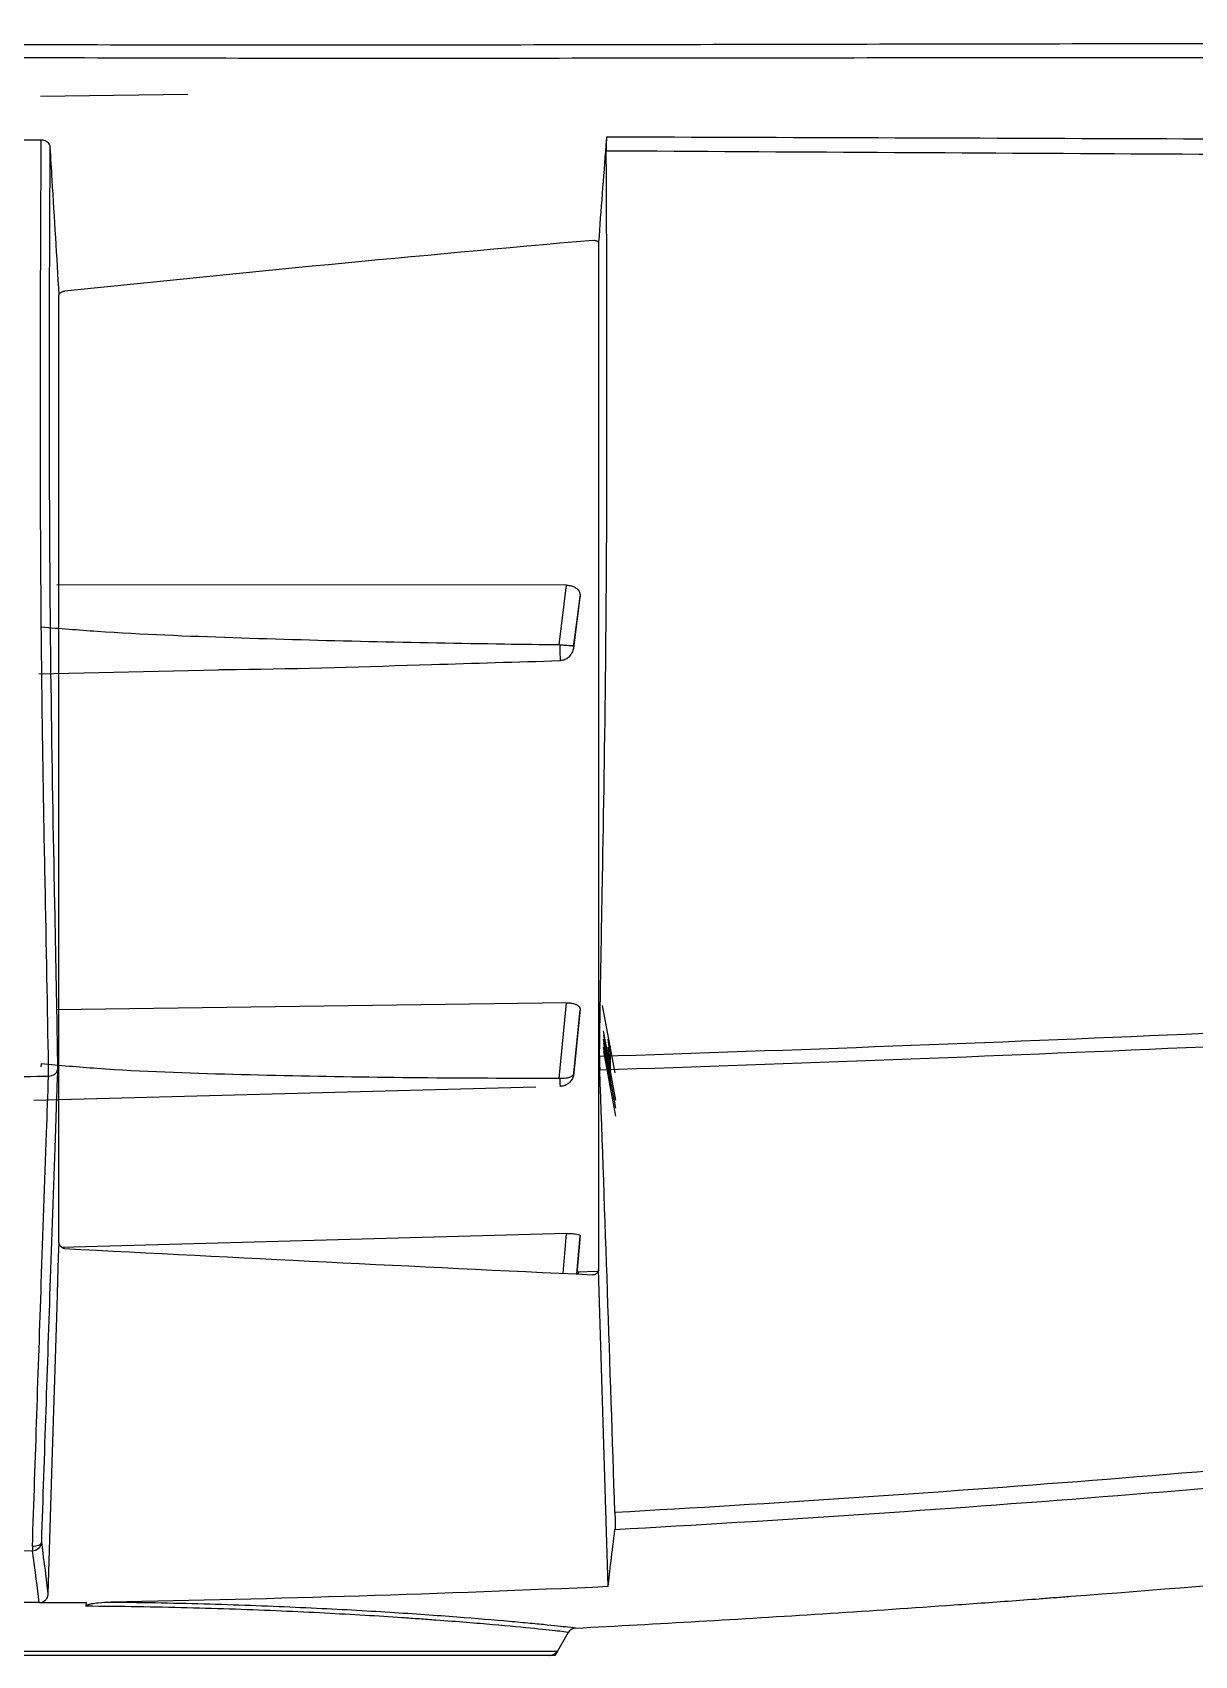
# Model space of a CAD drawing. Extents: x 9.3 to 87.2, y 0.6 to 68.8.
# Drawn here: x 57.916 to 59.844, y 22.442 to 25.135 of the extents above; entities that cross this region are included whole.
import ezdxf

# ---------------------------------------------------------------- set-up
doc = ezdxf.new("R2010")
doc.units = 0
doc.header["$MEASUREMENT"] = 0
doc.layers.add('OBJECT', color=7, linetype='CONTINUOUS')

msp = doc.modelspace()

# ---------------------------------------------------------------- linework, layer by layer
at = {"layer": 'OBJECT'}
for p, q in [((57.9291, 25.0295), (58.1736, 25.0332)), ((58.8023, 24.2182), (57.9564, 24.2191)), ((58.7899, 24.119), (58.8023, 24.2182)), ((58.8139, 24.1157), (58.8245, 24.1976)), ((58.8246, 24.2021), (58.8142, 24.1185)), ((58.8142, 24.1182), (58.8246, 24.1992)), ((58.8246, 24.1992), (58.8243, 24.1977)), ((57.9299, 24.1485), (57.9296, 24.1439)), ((58.7916, 24.1189), (58.7899, 24.119)), ((58.8142, 24.1185), (58.8142, 24.1182)), ((57.9263, 24.071), (58.2246, 24.0778)), ((58.7908, 24.093), (58.7923, 24.0931)), ((58.8023, 23.5254), (57.9564, 23.5135)), ((58.7899, 23.3997), (58.8023, 23.5254)), ((58.8141, 23.4079), (58.8246, 23.5126)), ((58.8246, 23.5151), (58.8142, 23.4092)), ((58.8142, 23.4091), (58.8246, 23.5132)), ((58.8829, 23.4093), (58.862, 23.5209)), ((58.8748, 23.4195), (58.8636, 23.479)), ((58.8713, 23.4248), (58.8637, 23.4652)), ((58.8839, 23.3639), (58.8638, 23.4713)), ((58.8839, 23.3505), (58.8638, 23.458)), ((58.873, 23.4521), (58.8713, 23.4648)), ((58.8748, 23.4529), (58.8713, 23.4648)), ((58.8713, 23.4114), (58.8637, 23.4519)), ((58.8839, 23.3372), (58.8638, 23.4447)), ((58.873, 23.4388), (58.8713, 23.4514)), ((58.873, 23.4455), (58.8713, 23.4514)), ((58.8713, 23.4381), (58.8713, 23.4114)), ((58.873, 23.4255), (58.8713, 23.4381)), ((58.873, 23.4321), (58.8713, 23.4381)), ((58.8748, 23.4529), (58.8748, 23.3862)), ((57.9299, 23.4238), (57.9296, 23.419)), ((58.8142, 23.4092), (58.8142, 23.4091)), ((58.873, 23.4122), (58.8713, 23.4248)), ((58.873, 23.4188), (58.8713, 23.4248)), ((58.8748, 23.3862), (58.8713, 23.4114)), ((58.873, 23.3988), (58.8713, 23.4114)), ((58.873, 23.4055), (58.8713, 23.4114)), ((57.918, 23.3639), (58.7514, 23.386)), ((57.9426, 23.4038), (57.9426, 23.4038)), ((58.7916, 23.3997), (58.7899, 23.3997)), ((58.7908, 23.3872), (58.7923, 23.3872)), ((58.8023, 23.1423), (57.9647, 23.1191)), ((58.7964, 23.0763), (58.8023, 23.1423)), ((58.8246, 23.1389), (58.819, 23.0753)), ((58.819, 23.0753), (58.8246, 23.1381)), ((58.8713, 22.5565), (58.8554, 23.0827)), ((58.8193, 23.0788), (58.8543, 23.08)), ((58.8218, 23.0789), (58.8215, 23.0751)), ((57.9275, 22.5304), (58.0051, 22.5304)), ((58.8046, 22.4803), (58.787, 22.4497)), ((57.7426, 22.4497), (58.787, 22.4497)), ((58.774, 22.4422), (57.7426, 22.4422)), ((58.7826, 22.4422), (58.774, 22.4422)), ((58.787, 22.4497), (58.7826, 22.4422))]:
    msp.add_line(p, q, dxfattribs=at)
at = {"layer": 'OBJECT', "flags": 128}
for points in [[(58.8685, 24.9618), (58.868, 24.9547), (58.8675, 24.9485)], [(58.873, 23.4521), (58.8733, 23.4498), (58.8736, 23.4478), (58.8737, 23.4461), (58.8737, 23.445), (58.8737, 23.4443), (58.8736, 23.4442), (58.8733, 23.4446), (58.873, 23.4455)], [(58.873, 23.4321), (58.8733, 23.4312), (58.8736, 23.4308), (58.8737, 23.431), (58.8737, 23.4316), (58.8737, 23.4328), (58.8736, 23.4344), (58.8733, 23.4365), (58.873, 23.4388)], [(58.873, 23.4255), (58.8733, 23.4231), (58.8736, 23.4211), (58.8737, 23.4195), (58.8737, 23.4183), (58.8737, 23.4176), (58.8736, 23.4175), (58.8733, 23.4179), (58.873, 23.4188)], [(58.873, 23.4055), (58.8733, 23.4046), (58.8736, 23.4042), (58.8737, 23.4043), (58.8737, 23.405), (58.8737, 23.4061), (58.8736, 23.4078), (58.8733, 23.4098), (58.873, 23.4122)], [(57.9595, 23.1274), (57.9594, 23.1257), (57.9591, 23.1176), (57.9581, 23.0853), (57.9561, 23.0207), (57.948, 22.7623), (57.9413, 22.5446)], [(57.9305, 22.6298), (57.9301, 22.6284), (57.9291, 22.6271), (57.9277, 22.6259), (57.9259, 22.6249), (57.9237, 22.624), (57.9212, 22.6234), (57.9185, 22.6231), (57.9157, 22.623)], [(58.0051, 22.5304), (58.0051, 22.5303), (58.0042, 22.524)]]:
    msp.add_lwpolyline(points, dxfattribs=at)
at = {"layer": 'OBJECT'}
for centre, radius, start, end in [((59.4602, 22.6642), 1.545, 181.5291, 181.7884), ((57.9156, 22.631), 0.015, 271.306, 355.7039), ((58.8176, 22.4728), 0.015, 92.9816, 149.9993), ((58.774, 22.4572), 0.015, 270, 330)]:
    msp.add_arc(centre, radius, start, end, dxfattribs=at)
for centre, major_axis, ratio, start_param, end_param in [((59.1396, 26.6826), (0.218, 3.6002), 0.063145, 2.334722, 2.33584), ((59.1396, 26.6805), (0.2775, 3.6002), 0.04139, 2.648248, 2.649365), ((59.1396, 26.6794), (0.3099, 3.6002), 0.015703, 2.960567, 2.961685), ((92.5264, 26.6902), (44.0055, 1.9284), 0.075723, 3.805898, 3.837462)]:
    msp.add_ellipse(centre, major_axis=major_axis, ratio=ratio, start_param=start_param, end_param=end_param, dxfattribs=at)
for points, knots in [([(61.6638, 25.1188), (61.5503, 25.119), (61.4367, 25.1193), (61.2664, 25.1196), (61.2097, 25.1198), (61.0961, 25.12), (61.0394, 25.1201), (60.8691, 25.1203), (60.7556, 25.1194), (60.5285, 25.1178), (60.415, 25.1173), (60.1879, 25.1167), (60.0744, 25.1167), (59.8473, 25.1166), (59.7338, 25.1164), (59.3932, 25.1159), (59.1662, 25.1154), (58.7121, 25.1145), (58.485, 25.1141), (58.0309, 25.1144), (57.8039, 25.115), (57.3498, 25.1189), (57.1227, 25.122), (56.6687, 25.1285), (56.4417, 25.1319), (56.2146, 25.1354)], [0, 0, 0, 0, 0.0625, 0.0625, 0.09375, 0.09375, 0.125, 0.125, 0.1875, 0.1875, 0.25, 0.25, 0.3125, 0.3125, 0.375, 0.375, 0.5, 0.5, 0.625, 0.625, 0.75, 0.75, 0.875, 0.875, 1, 1, 1, 1]), ([(56.2143, 25.1165), (56.4413, 25.1127), (56.6684, 25.109), (57.1225, 25.1019), (57.3495, 25.0986), (57.8036, 25.0942), (58.0306, 25.0933), (58.4848, 25.0927), (58.7119, 25.0929), (59.166, 25.0934), (59.3931, 25.0937), (59.7337, 25.094), (59.8472, 25.094), (60.0743, 25.094), (60.1878, 25.0939), (60.4149, 25.0934), (60.5284, 25.093), (60.7555, 25.0919), (60.869, 25.0913), (61.0961, 25.0908), (61.2096, 25.0905), (61.4367, 25.0899), (61.5502, 25.0896), (61.6637, 25.0893)], [0, 0, 0, 0, 0.125, 0.125, 0.25, 0.25, 0.375, 0.375, 0.5, 0.5, 0.625, 0.625, 0.6875, 0.6875, 0.75, 0.75, 0.8125, 0.8125, 0.875, 0.875, 0.9375, 0.9375, 1, 1, 1, 1]), ([(57.9426, 23.4038), (57.9413, 23.4954), (57.9393, 23.5976), (57.936, 23.7658), (57.9348, 23.8243), (57.9328, 23.9459), (57.9319, 24.0092), (57.9297, 24.2057), (57.929, 24.3449), (57.9289, 24.5656), (57.929, 24.6412), (57.9295, 24.7964), (57.9299, 24.8761), (57.9303, 24.9574)], [0, 0, 0, 0, 0.25, 0.25, 0.375, 0.375, 0.5, 0.5, 0.75, 0.75, 0.875, 0.875, 1, 1, 1, 1]), ([(57.9303, 24.9574), (57.9332, 24.9574), (57.9357, 24.9566), (57.9393, 24.9548), (57.9406, 24.9536), (57.9436, 24.9502), (57.9444, 24.9477), (57.9446, 24.9452)], [0, 0, 0, 0, 0.25, 0.25, 0.5, 0.5, 1, 1, 1, 1]), ([(57.9446, 24.9452), (57.9442, 24.865), (57.9438, 24.7865), (57.9434, 24.6336), (57.9433, 24.5591), (57.9436, 24.3416), (57.9444, 24.2045), (57.9474, 23.9462), (57.9496, 23.8262), (57.9529, 23.6604), (57.954, 23.6077), (57.9558, 23.5071), (57.9567, 23.4594), (57.9573, 23.4142)], [0, 0, 0, 0, 0.125, 0.125, 0.25, 0.25, 0.5, 0.5, 0.75, 0.75, 0.875, 0.875, 1, 1, 1, 1]), ([(58.8569, 23.4361), (58.8575, 23.4807), (58.8582, 23.5277), (58.8599, 23.6267), (58.8609, 23.6788), (58.8638, 23.8418), (58.8658, 23.9595), (58.8675, 24.1181), (58.8677, 24.1504), (58.8683, 24.2158), (58.8685, 24.249), (58.869, 24.35), (58.8692, 24.4192), (58.8693, 24.5614), (58.8692, 24.6343), (58.8688, 24.784), (58.8685, 24.8608), (58.868, 24.9392)], [0, 0, 0, 0, 0.125, 0.125, 0.25, 0.25, 0.5, 0.5, 0.5625, 0.5625, 0.625, 0.625, 0.75, 0.75, 0.875, 0.875, 1, 1, 1, 1]), ([(58.868, 24.9392), (59.1684, 24.9375), (59.4682, 24.9357), (60.0668, 24.9324), (60.3656, 24.9308), (61.2602, 24.9265), (61.8533, 24.9242), (62.4432, 24.9213)], [0, 0, 0, 0, 0.25, 0.25, 0.5, 0.5, 1, 1, 1, 1]), ([(62.4519, 24.9509), (61.8605, 24.9528), (61.2659, 24.9542), (60.3693, 24.9567), (60.0698, 24.9577), (59.4699, 24.9598), (59.1695, 24.9608), (58.8685, 24.9618)], [0, 0, 0, 0, 0.5, 0.5, 0.75, 0.75, 1, 1, 1, 1]), ([(58.8459, 24.7904), (58.8484, 24.7907), (58.8507, 24.7902), (58.8537, 24.789), (58.8547, 24.7881), (58.8553, 24.7873)], [0, 0, 0, 0, 0.5, 0.5, 1, 1, 1, 1]), ([(58.8553, 24.7873), (58.8554, 24.6896), (58.8553, 24.5942), (58.8552, 24.4553), (58.8552, 24.4097), (58.8552, 24.3201), (58.8552, 24.2761), (58.8551, 24.1466), (58.8551, 24.0635), (58.8551, 23.9436), (58.8551, 23.9045), (58.8551, 23.8283), (58.8551, 23.7912), (58.8551, 23.6825), (58.8552, 23.6139), (58.8552, 23.4842), (58.8552, 23.4238), (58.8553, 23.2554), (58.8554, 23.1603), (58.8554, 23.0827)], [0, 0, 0, 0, 0.125, 0.125, 0.1875, 0.1875, 0.25, 0.25, 0.375, 0.375, 0.4375, 0.4375, 0.5, 0.5, 0.625, 0.625, 0.75, 0.75, 1, 1, 1, 1]), ([(57.9595, 24.6997), (57.96, 24.701), (57.9609, 24.7023), (57.9631, 24.7041), (57.964, 24.7047), (57.9661, 24.7057), (57.9674, 24.7061), (57.9689, 24.7062)], [0, 0, 0, 0, 0.5, 0.5, 0.75, 0.75, 1, 1, 1, 1]), ([(57.9595, 23.1274), (57.9595, 23.166), (57.9595, 23.2084), (57.9595, 23.3005), (57.9595, 23.3503), (57.9596, 23.4566), (57.9596, 23.5132), (57.9597, 23.6334), (57.9597, 23.697), (57.9597, 23.8303), (57.9597, 23.9002), (57.9597, 24.0458), (57.9597, 24.1213), (57.9597, 24.2777), (57.9596, 24.3586), (57.9596, 24.4839), (57.9596, 24.5263), (57.9595, 24.6122), (57.9595, 24.6557), (57.9595, 24.6997)], [0, 0, 0, 0, 0.125, 0.125, 0.25, 0.25, 0.375, 0.375, 0.5, 0.5, 0.625, 0.625, 0.75, 0.75, 0.875, 0.875, 0.9375, 0.9375, 1, 1, 1, 1]), ([(58.8023, 24.2182), (58.8049, 24.218), (58.8101, 24.2177), (58.8169, 24.2147), (58.8219, 24.2105), (58.8243, 24.206), (58.8245, 24.2031), (58.8246, 24.2021)], [0, 0, 0, 0, 0.221447, 0.442937, 0.663375, 0.88227, 1, 1, 1, 1]), ([(58.7899, 24.119), (58.7597, 24.1194), (58.6544, 24.1208), (58.474, 24.124), (58.2485, 24.1305), (58.0669, 24.1374), (57.961, 24.146), (57.9299, 24.1485)], [0, 0, 0, 0, 0.105136, 0.367229, 0.629327, 0.89145, 1, 1, 1, 1]), ([(58.7923, 24.0931), (58.7921, 24.0957), (58.7917, 24.101), (58.7916, 24.1129), (58.7916, 24.1189)], [0, 0, 0, 0, 0.488041, 1, 1, 1, 1]), ([(58.8142, 24.1185), (58.8142, 24.1185), (58.814, 24.1182), (58.8131, 24.1175), (58.8101, 24.1173), (58.8043, 24.1178), (58.7981, 24.1184), (58.7937, 24.1188), (58.7916, 24.1189)], [0, 0, 0, 0, 0.0045638, 0.1696343, 0.4736616, 0.6912917, 0.8452632, 1, 1, 1, 1]), ([(58.8142, 24.1182), (58.8142, 24.1181), (58.8141, 24.1159), (58.8133, 24.1109), (58.8104, 24.104), (58.8055, 24.0982), (58.7994, 24.0942), (58.7947, 24.0934), (58.7923, 24.0931)], [0, 0, 0, 0, 0.0052912, 0.1814683, 0.4107971, 0.6144007, 0.8069882, 1, 1, 1, 1]), ([(58.2249, 24.0783), (58.2347, 24.0784), (58.3524, 24.0792), (58.5411, 24.0857), (58.7199, 24.0909), (58.7908, 24.093)], [0, 0, 0, 0, 0.052177, 0.624298, 1, 1, 1, 1]), ([(62.7438, 23.6676), (62.098, 23.6051), (61.4508, 23.5585), (60.4787, 23.5032), (60.1545, 23.4871), (59.5059, 23.4588), (59.1815, 23.4465), (58.8569, 23.4361)], [0, 0, 0, 0, 0.5, 0.5, 0.75, 0.75, 1, 1, 1, 1]), ([(58.8573, 23.4141), (59.1818, 23.4245), (59.5062, 23.4368), (60.1546, 23.4654), (60.4787, 23.4817), (61.4506, 23.5376), (62.0977, 23.5848), (62.7433, 23.6481)], [0, 0, 0, 0, 0.25, 0.25, 0.5, 0.5, 1, 1, 1, 1]), ([(58.8023, 23.5254), (58.8049, 23.5253), (58.8101, 23.5251), (58.8169, 23.5233), (58.8219, 23.5205), (58.8243, 23.5176), (58.8245, 23.5157), (58.8246, 23.5151)], [0, 0, 0, 0, 0.22145, 0.4429415, 0.6633714, 0.8822642, 1, 1, 1, 1]), ([(58.8569, 23.4361), (58.8569, 23.4336), (58.8569, 23.4304), (58.857, 23.423), (58.8571, 23.4187), (58.8573, 23.4141)], [0, 0, 0, 0, 0.5, 0.5, 1, 1, 1, 1]), ([(58.7899, 23.3997), (58.7597, 23.3998), (58.6544, 23.3999), (58.474, 23.4012), (58.2485, 23.4059), (58.0669, 23.4118), (57.961, 23.4211), (57.9299, 23.4238)], [0, 0, 0, 0, 0.105136, 0.367229, 0.629327, 0.89145, 1, 1, 1, 1]), ([(57.9573, 23.4142), (57.9561, 23.3815), (57.955, 23.3487), (57.9538, 23.316), (57.9509, 23.233), (57.948, 23.15), (57.9452, 23.067), (57.9402, 22.9213), (57.9353, 22.7756), (57.9305, 22.6298)], [0, 0, 0, 0, 0.00290767, 0.00290767, 0.00290767, 0.01027828, 0.01027828, 0.01027828, 0.02321912, 0.02321912, 0.02321912, 0.02321912]), ([(57.9426, 23.4038), (57.9464, 23.4038), (57.9501, 23.405), (57.9554, 23.4088), (57.957, 23.4115), (57.9573, 23.4142)], [0, 0, 0, 0, 0.5, 0.5, 1, 1, 1, 1]), ([(58.8142, 23.4092), (58.8142, 23.4092), (58.814, 23.4081), (58.8131, 23.4054), (58.8101, 23.4023), (58.8043, 23.4004), (58.7981, 23.3996), (58.7937, 23.3997), (58.7916, 23.3997)], [0, 0, 0, 0, 0.00456, 0.169623, 0.473655, 0.691286, 0.845258, 1, 1, 1, 1]), ([(58.8142, 23.4091), (58.8142, 23.409), (58.8141, 23.407), (58.8133, 23.4025), (58.8104, 23.3965), (58.8067, 23.3922), (58.8039, 23.3908), (58.8032, 23.3905)], [0, 0, 0, 0, 0.007792, 0.267395, 0.605309, 0.905334, 1, 1, 1, 1]), ([(57.9157, 22.623), (57.9205, 22.7687), (57.9254, 22.9144), (57.9304, 23.0602), (57.9333, 23.1432), (57.9362, 23.2262), (57.9391, 23.3092), (57.9402, 23.3407), (57.9413, 23.3723), (57.9424, 23.4038)], [0, 0, 0, 0, 0.0129412, 0.0129412, 0.0129412, 0.0203121, 0.0203121, 0.0203121, 0.02311342, 0.02311342, 0.02311342, 0.02311342]), ([(58.7923, 23.3872), (58.7921, 23.3874), (58.7917, 23.3878), (58.7916, 23.3957), (58.7916, 23.3997)], [0, 0, 0, 0, 0.488028, 1, 1, 1, 1]), ([(58.7923, 23.3872), (58.795, 23.3874), (58.7989, 23.3878), (58.8021, 23.3898), (58.8032, 23.3905)], [0, 0, 0, 0, 0.68139, 1, 1, 1, 1]), ([(58.8023, 23.1423), (58.8049, 23.1424), (58.8101, 23.1424), (58.8169, 23.1419), (58.8219, 23.1409), (58.8243, 23.1398), (58.8245, 23.1391), (58.8246, 23.1389)], [0, 0, 0, 0, 0.2214506, 0.4429416, 0.6633696, 0.8822699, 1, 1, 1, 1]), ([(57.9689, 23.1175), (57.9662, 23.1176), (57.964, 23.1193), (57.961, 23.123), (57.96, 23.1252), (57.9595, 23.1274)], [0, 0, 0, 0, 0.5, 0.5, 1, 1, 1, 1]), ([(58.8554, 23.0827), (58.8549, 23.0806), (58.8539, 23.0785), (58.8516, 23.076), (58.8506, 23.0752), (58.8484, 23.0742), (58.8472, 23.0739), (58.8459, 23.074)], [0, 0, 0, 0, 0.5, 0.5, 0.75, 0.75, 1, 1, 1, 1]), ([(58.8168, 22.4877), (58.9536, 22.4948), (59.1589, 22.5068), (59.3984, 22.5228), (59.5182, 22.5314), (59.5695, 22.5352), (59.5909, 22.5368), (59.5953, 22.5372), (59.604, 22.5378), (59.617, 22.5388), (59.9077, 22.5608), (60.1933, 22.5861), (61.0214, 22.6695), (61.5703, 22.7383), (62.1159, 22.8201)], [0, 0, 0, 0, 0.125, 0.1875, 0.21875, 0.234375, 0.234375, 0.238281, 0.238281, 0.242188, 0.25, 0.5, 0.5, 1, 1, 1, 1]), ([(60.4658, 22.8043), (60.2025, 22.7773), (59.9388, 22.7534), (59.4109, 22.7118), (59.1468, 22.6941), (58.8824, 22.6795)], [0, 0, 0, 0, 0.5, 0.5, 1, 1, 1, 1]), ([(58.8825, 22.6515), (59.1525, 22.6664), (59.4224, 22.6845), (59.9616, 22.7273), (60.231, 22.7519), (60.4999, 22.7799)], [0, 0, 0, 0, 0.5, 0.5, 1, 1, 1, 1]), ([(58.8824, 22.6795), (58.8825, 22.6759), (58.8826, 22.6726), (58.8828, 22.6666), (58.8828, 22.6638), (58.8828, 22.6566), (58.8827, 22.6532), (58.8825, 22.6515)], [0, 0, 0, 0, 0.25, 0.25, 0.5, 0.5, 1, 1, 1, 1]), ([(57.9413, 22.5446), (57.9412, 22.5418), (57.9405, 22.5391), (57.9376, 22.5341), (57.9354, 22.5318), (57.9325, 22.5304)], [0, 0, 0, 0, 0.5, 0.5, 1, 1, 1, 1]), ([(57.9267, 22.5304), (57.8963, 22.5303), (57.8657, 22.5301), (57.8044, 22.5293), (57.7736, 22.5288), (57.7426, 22.5281)], [0, 0, 0, 0, 0.5, 0.5, 1, 1, 1, 1]), ([(58.0042, 22.524), (58.0043, 22.5248), (58.0051, 22.5254), (58.0067, 22.5263), (58.0076, 22.5266), (58.0102, 22.5275), (58.012, 22.5279), (58.0174, 22.529), (58.021, 22.5294), (58.0319, 22.5305), (58.0392, 22.5308), (58.0465, 22.531)], [0, 0, 0, 0, 0.0625, 0.0625, 0.125, 0.125, 0.25, 0.25, 0.5, 0.5, 1, 1, 1, 1]), ([(58.8046, 22.4803), (58.8048, 22.4805), (58.8002, 22.4813), (58.7816, 22.4835), (58.7677, 22.485), (58.7303, 22.4887), (58.7072, 22.4909), (58.6527, 22.4957), (58.6213, 22.4982), (58.5765, 22.5015), (58.5673, 22.5022), (58.5484, 22.5035), (58.5387, 22.5042), (58.5091, 22.5062), (58.4886, 22.5075), (58.4244, 22.5113), (58.3784, 22.5137), (58.3041, 22.517), (58.2785, 22.518), (58.2264, 22.5198), (58.1998, 22.5206), (58.1186, 22.5227), (58.0625, 22.5236), (58.0042, 22.524)], [0, 0, 0, 0, 0.125, 0.125, 0.25, 0.25, 0.375, 0.375, 0.5, 0.5, 0.53125, 0.53125, 0.5625, 0.5625, 0.625, 0.625, 0.75, 0.75, 0.8125, 0.8125, 0.875, 0.875, 1, 1, 1, 1]), ([(58.0465, 22.531), (58.103, 22.5304), (58.1575, 22.5293), (58.2362, 22.527), (58.262, 22.5261), (58.3124, 22.5243), (58.3371, 22.5232), (58.4083, 22.52), (58.4525, 22.5176), (58.5141, 22.5138), (58.5339, 22.5126), (58.5718, 22.51), (58.5901, 22.5087), (58.6414, 22.5048), (58.6715, 22.5024), (58.7106, 22.499), (58.7227, 22.4979), (58.7447, 22.4959), (58.7548, 22.4949), (58.7816, 22.4922), (58.7949, 22.4908), (58.8126, 22.4887), (58.817, 22.488), (58.8168, 22.4878)], [0, 0, 0, 0, 0.125, 0.125, 0.1875, 0.1875, 0.25, 0.25, 0.375, 0.375, 0.4375, 0.4375, 0.5, 0.5, 0.625, 0.625, 0.6875, 0.6875, 0.75, 0.75, 0.875, 0.875, 1, 1, 1, 1])]:
    msp.add_open_spline(points, degree=3, knots=knots, dxfattribs=at)
for points in [[(57.7985, 24.9578), (57.8425, 24.9577), (57.8864, 24.9575), (57.9303, 24.9574)], [(57.9446, 24.9452), (57.9457, 24.9271), (57.9468, 24.909), (57.9479, 24.8909)], [(58.8675, 24.9485), (58.8632, 24.8949), (58.8591, 24.8411), (58.8553, 24.7873)], [(58.8685, 24.9618), (58.8682, 24.9572), (58.868, 24.9493), (58.868, 24.9392)], [(57.9479, 24.8909), (57.9518, 24.8271), (57.9557, 24.7634), (57.9595, 24.6997)], [(58.8459, 24.7904), (58.5535, 24.7647), (58.2611, 24.7364), (57.9689, 24.7062)], [(58.8824, 22.6795), (58.8743, 22.9244), (58.866, 23.1692), (58.8573, 23.4141)], [(57.7863, 23.4006), (57.8383, 23.4016), (57.8904, 23.4027), (57.9424, 23.4038)], [(57.9424, 23.4038), (57.9425, 23.4038), (57.9425, 23.4038), (57.9426, 23.4038)], [(58.8713, 22.5565), (58.8739, 22.5813), (58.8774, 22.6129), (58.8825, 22.6515)], [(57.9305, 22.6298), (57.9351, 22.5962), (57.9386, 22.5678), (57.9413, 22.5446)], [(57.9159, 22.616), (57.6176, 22.6081), (57.3191, 22.604), (57.0207, 22.6038)], [(57.9267, 22.5304), (57.9241, 22.5537), (57.9205, 22.5823), (57.9159, 22.616)], [(58.8713, 22.5565), (58.5959, 22.5442), (58.321, 22.5357), (58.0465, 22.531)], [(57.9275, 22.5304), (57.9272, 22.5304), (57.9269, 22.5304), (57.9267, 22.5304)], [(58.8168, 22.4877), (58.8118, 22.4874), (58.8071, 22.4846), (58.8046, 22.4802)], [(58.8168, 22.4878), (58.8168, 22.4877), (58.8168, 22.4877), (58.8168, 22.4877)]]:
    msp.add_open_spline(points, degree=3, dxfattribs=at)

doc.saveas('drawing.dxf')
